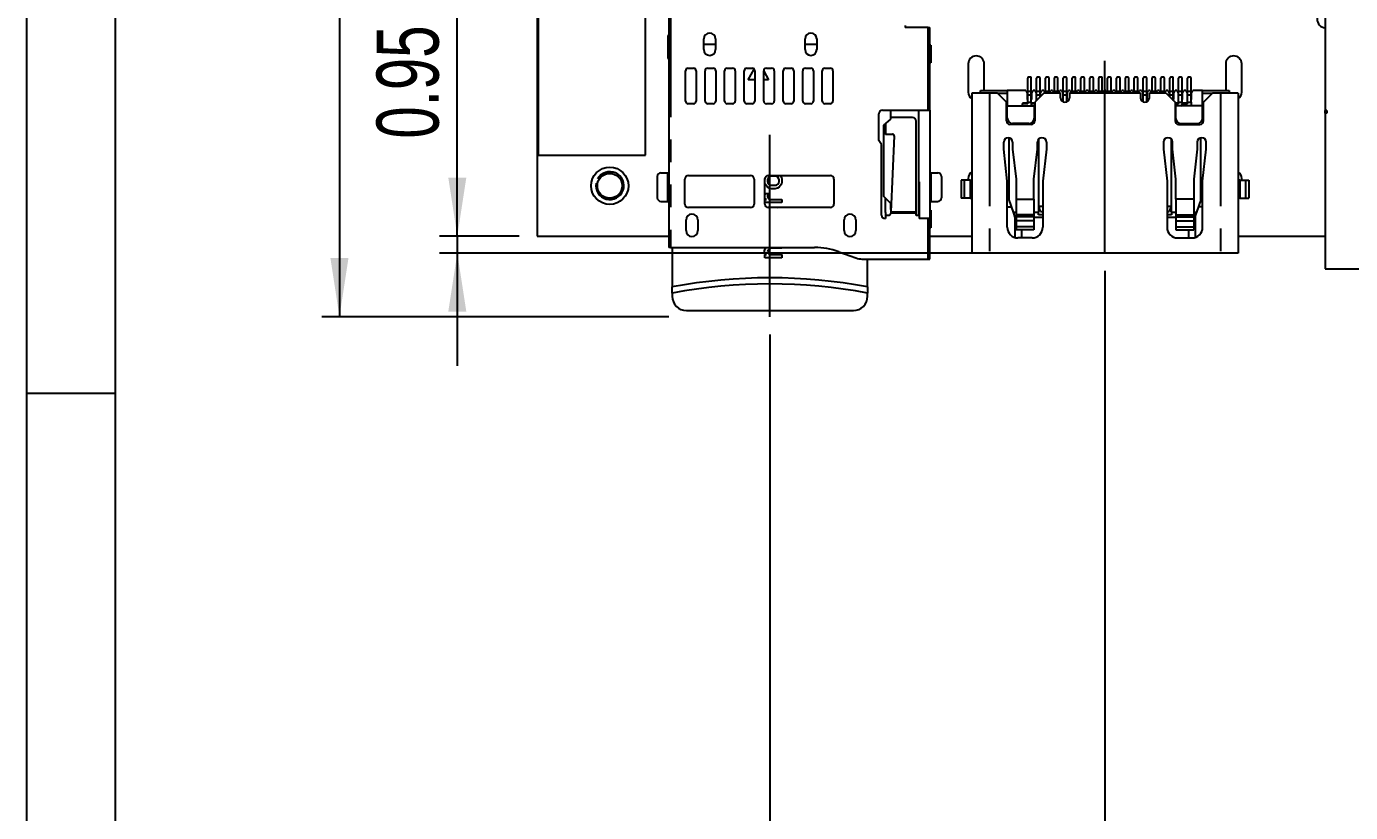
# Model space of a CAD drawing. Extents: x 5 to 415, y 3 to 292.
# Drawn here: x 5 to 79.6, y 74.9 to 119.2 of the extents above; entities that cross this region are included whole.
import ezdxf
from ezdxf.enums import TextEntityAlignment as Align

# ---------------------------------------------------------------- set-up
doc = ezdxf.new("R2010")
doc.units = 0
doc.linetypes.add('CENTERX2', pattern=[20.32, 12.7, -2.54, 2.54, -2.54])
doc.linetypes.add('PHANTOM', pattern=[12.7, 6.35, -1.27, 1.27, -1.27, 1.27, -1.27])
doc.layers.get('0').update_dxf_attribs({"linetype": 'CONTINUOUS'})
doc.dimstyles.new('SLDDIMSTYLE1', dxfattribs={"dimtxt": 3.5, "dimasz": 3.302, "dimexe": 0, "dimexo": 0.0625, "dimgap": 0.875, "dimtad": 1, "dimrnd": 1e-09, "dimzin": 12, "dimsah": 1, "dimcen": 0.09, "dimazin": 3, "dimtfac": 1, "dimtofl": 0, "dimtmove": 0, "dimatfit": 3})
doc.dimstyles.new('SLDDIMSTYLE4', dxfattribs={"dimtxt": 3.5, "dimasz": 3.302, "dimexe": 0, "dimexo": 0.0625, "dimgap": 0.875, "dimtad": 1, "dimrnd": 1e-09, "dimzin": 12, "dimsah": 1, "dimcen": 0.09, "dimazin": 3, "dimtfac": 1, "dimtofl": 0, "dimtmove": 0, "dimatfit": 3})
doc.dimstyles.new('SLDDIMSTYLE5', dxfattribs={"dimtxt": 3.5, "dimasz": 3.302, "dimexe": 0, "dimexo": 0.0625, "dimgap": 0.875, "dimtad": 1, "dimrnd": 1e-09, "dimsah": 1, "dimcen": 0.09, "dimazin": 3, "dimtfac": 1, "dimtmove": 0, "dimatfit": 3})

# ---------------------------------------------------------------- blocks, each defined once
blk = doc.blocks.new('_D_7')
at = {"color": 7, "linetype": 'CONTINUOUS'}
for p, q in [((133.75, 106.352), (133.75, 68.668)), ((65.734, 105.401), (65.734, 68.668)), ((133.75, 69.668), (65.734, 69.668))]:
    blk.add_line(p, q, dxfattribs=at)
for points in [[(65.734, 69.668), (69.036, 69.16), (69.036, 70.176)], [(133.75, 69.668), (130.448, 70.176), (130.448, 69.16)]]:
    blk.add_solid(points, dxfattribs=at)
at = {"color": 7, "linetype": 'CONTINUOUS', "width": 0.7}
blk.add_text('68.02', height=3.5, dxfattribs=at).set_placement((91.775, 69.668), align=Align.BOTTOM_LEFT)
blk = doc.blocks.new('_D_8')
at = {"color": 7, "linetype": 'CONTINUOUS'}
for p, q in [((133.75, 106.352), (133.75, 62.459)), ((46.865, 101.815), (46.865, 62.459)), ((133.75, 63.459), (46.865, 63.459))]:
    blk.add_line(p, q, dxfattribs=at)
for points in [[(46.865, 63.459), (50.167, 62.951), (50.167, 63.967)], [(133.75, 63.459), (130.448, 63.967), (130.448, 62.951)]]:
    blk.add_solid(points, dxfattribs=at)
at = {"color": 7, "linetype": 'CONTINUOUS', "width": 0.7}
blk.add_text('86.89', height=3.5, dxfattribs=at).set_placement((84.143, 63.459), align=Align.BOTTOM_LEFT)
blk = doc.blocks.new('_D_10')
at = {"color": 7, "linetype": 'CONTINUOUS'}
for p, q in [((37.778, 183.575), (21.625, 183.575)), ((22.625, 183.575), (22.625, 102.815)), ((41.165, 102.815), (21.625, 102.815))]:
    blk.add_line(p, q, dxfattribs=at)
for points in [[(22.625, 183.575), (22.117, 180.273), (23.133, 180.273)], [(22.625, 102.815), (23.133, 106.117), (22.117, 106.117)]]:
    blk.add_solid(points, dxfattribs=at)
at = {"color": 7, "linetype": 'CONTINUOUS', "width": 0.7}
blk.add_text('80.8', height=3.5, rotation=90, dxfattribs=at).set_placement((22.625, 142.887, -81.793), align=Align.BOTTOM_LEFT)
blk = doc.blocks.new('_D_14')
at = {"color": 7, "linetype": 'CONTINUOUS'}
for p, q in [((29.262, 107.352), (29.262, 121.898)), ((32.75, 107.352), (28.262, 107.352)), ((29.262, 107.352), (29.262, 106.401)), ((58.234, 106.401), (28.262, 106.401)), ((29.262, 106.401), (29.262, 100.051))]:
    blk.add_line(p, q, dxfattribs=at)
for points in [[(29.262, 107.352), (29.77, 110.654), (28.754, 110.654)], [(29.262, 106.401), (28.754, 103.099), (29.77, 103.099)]]:
    blk.add_solid(points, dxfattribs=at)
at = {"color": 7, "linetype": 'CONTINUOUS', "width": 0.7}
blk.add_text('0.95', height=3.5, rotation=90, dxfattribs=at).set_placement((29.262, 112.847, -81.793), align=Align.BOTTOM_LEFT)

msp = doc.modelspace()

# ---------------------------------------------------------------- linework, layer by layer
at = {"color": 7, "linetype": 'CONTINUOUS'}
for p, q in [((5, 292), (5, 5)), ((10, 287), (10, 10)), ((33.75, 180.352), (33.75, 107.352)), ((33.808, 146.625), (33.808, 111.925)), ((39.858, 111.925), (39.858, 146.524)), ((78.13, 126.912), (78.13, 114.439)), ((41.175, 120.415), (41.175, 106.715)), ((41.125, 118.665), (41.125, 117.365)), ((41.175, 118.665), (41.125, 118.665)), ((54.485, 119.215), (54.485, 119.115)), ((55.775, 119.115), (54.485, 119.115)), ((55.775, 119.115), (55.875, 119.115)), ((55.875, 114.445), (55.875, 119.115)), ((43.145, 117.865), (43.145, 118.465)), ((43.145, 118.165), (43.805, 118.165)), ((43.805, 118.465), (43.805, 117.865)), ((48.845, 117.865), (48.845, 118.465)), ((48.845, 118.165), (49.505, 118.165)), ((49.505, 118.465), (49.505, 117.865)), ((55.925, 118.115), (55.875, 118.115)), ((55.925, 118.115), (55.925, 117.115)), ((41.125, 117.365), (41.175, 117.365)), ((55.925, 117.115), (55.875, 117.115)), ((42.115, 114.965), (42.115, 116.665)), ((42.265, 116.815), (42.565, 116.815)), ((42.715, 116.665), (42.715, 114.965)), ((43.215, 114.965), (43.215, 116.665)), ((43.365, 116.815), (43.665, 116.815)), ((43.815, 116.665), (43.815, 114.965)), ((44.315, 114.965), (44.315, 116.665)), ((44.465, 116.815), (44.765, 116.815)), ((44.915, 116.665), (44.915, 114.965)), ((45.415, 114.965), (45.415, 116.665)), ((45.565, 116.815), (45.865, 116.815)), ((45.637, 116.165), (45.981, 116.76)), ((46.015, 116.665), (46.015, 114.965)), ((46.515, 114.965), (46.515, 116.665)), ((46.515, 116.646), (46.792, 116.165)), ((46.665, 116.815), (46.965, 116.815)), ((47.115, 116.665), (47.115, 114.965)), ((47.615, 114.965), (47.615, 116.665)), ((47.765, 116.815), (48.065, 116.815)), ((48.215, 116.665), (48.215, 114.965)), ((48.715, 114.965), (48.715, 116.665)), ((48.865, 116.815), (49.165, 116.815)), ((49.315, 116.665), (49.315, 114.965)), ((49.815, 114.965), (49.815, 116.665)), ((49.965, 116.815), (50.265, 116.815)), ((50.415, 116.665), (50.415, 114.965)), ((58.034, 117.061), (58.034, 115.461)), ((58.934, 115.551), (58.934, 117.061)), ((72.534, 117.061), (72.534, 115.551)), ((73.434, 115.461), (73.434, 117.061)), ((46.015, 116.165), (45.637, 116.165)), ((46.792, 116.165), (46.515, 116.165)), ((61.384, 115.501), (61.384, 116.251)), ((61.534, 116.301), (61.434, 116.301)), ((61.584, 115.501), (61.584, 116.251)), ((61.884, 115.501), (61.884, 116.251)), ((62.034, 116.301), (61.934, 116.301)), ((62.084, 115.501), (62.084, 116.251)), ((62.384, 115.501), (62.384, 116.251)), ((62.534, 116.301), (62.434, 116.301)), ((62.584, 115.501), (62.584, 116.251)), ((62.884, 115.501), (62.884, 116.251)), ((63.034, 116.301), (62.934, 116.301)), ((63.084, 115.501), (63.084, 116.251)), ((63.384, 115.501), (63.384, 116.251)), ((63.534, 116.301), (63.434, 116.301)), ((63.584, 115.501), (63.584, 116.251)), ((63.884, 115.501), (63.884, 116.251)), ((64.034, 116.301), (63.934, 116.301)), ((64.084, 115.501), (64.084, 116.251)), ((64.384, 115.501), (64.384, 116.251)), ((64.534, 116.301), (64.434, 116.301)), ((64.584, 115.501), (64.584, 116.251)), ((64.884, 115.501), (64.884, 116.251)), ((65.034, 116.301), (64.934, 116.301)), ((65.084, 115.501), (65.084, 116.251)), ((65.384, 115.501), (65.384, 116.251)), ((65.534, 116.301), (65.434, 116.301)), ((65.584, 115.501), (65.584, 116.251)), ((65.884, 115.501), (65.884, 116.251)), ((66.034, 116.301), (65.934, 116.301)), ((66.084, 115.501), (66.084, 116.251)), ((66.384, 115.501), (66.384, 116.251)), ((66.534, 116.301), (66.434, 116.301)), ((66.584, 115.501), (66.584, 116.251)), ((66.884, 115.501), (66.884, 116.251)), ((67.034, 116.301), (66.934, 116.301)), ((67.084, 115.501), (67.084, 116.251)), ((67.384, 115.501), (67.384, 116.251)), ((67.534, 116.301), (67.434, 116.301)), ((67.584, 115.501), (67.584, 116.251)), ((67.884, 115.501), (67.884, 116.251)), ((68.034, 116.301), (67.934, 116.301)), ((68.084, 115.501), (68.084, 116.251)), ((68.384, 115.501), (68.384, 116.251)), ((68.534, 116.301), (68.434, 116.301)), ((68.584, 115.501), (68.584, 116.251)), ((68.884, 115.501), (68.884, 116.251)), ((69.034, 116.301), (68.934, 116.301)), ((69.084, 115.501), (69.084, 116.251)), ((69.384, 115.501), (69.384, 116.251)), ((69.534, 116.301), (69.434, 116.301)), ((69.584, 115.501), (69.584, 116.251)), ((69.884, 115.501), (69.884, 116.251)), ((70.034, 116.301), (69.934, 116.301)), ((70.084, 115.501), (70.084, 116.251)), ((70.384, 115.501), (70.384, 116.251)), ((70.534, 116.301), (70.434, 116.301)), ((70.584, 115.501), (70.584, 116.251)), ((58.234, 115.401), (58.234, 106.401)), ((59.234, 115.401), (58.234, 115.401)), ((58.734, 115.551), (60.234, 115.551)), ((58.734, 115.401), (58.734, 115.551)), ((59.684, 115.401), (59.234, 115.401)), ((59.684, 115.401), (60.234, 115.401)), ((60.184, 114.901), (59.684, 115.401)), ((60.184, 113.851), (60.184, 114.901)), ((60.234, 115.551), (60.234, 115.401)), ((61.284, 115.551), (60.234, 115.551)), ((60.234, 115.401), (60.234, 114.701)), ((61.084, 114.848), (61.384, 114.848)), ((61.084, 114.848), (61.084, 114.836)), ((61.384, 114.836), (61.084, 114.836)), ((61.084, 114.836), (61.084, 114.8)), ((61.284, 115.551), (61.359, 115.401)), ((61.359, 115.401), (61.359, 115.051)), ((61.359, 115.051), (61.384, 115.051)), ((61.384, 115.301), (61.384, 115.501)), ((61.584, 115.301), (61.384, 115.301)), ((61.384, 114.901), (61.384, 115.301)), ((61.384, 114.8), (61.384, 114.901)), ((61.584, 115.301), (61.584, 115.501)), ((61.584, 114.901), (61.584, 115.301)), ((61.584, 115.051), (61.609, 115.051)), ((61.584, 114.901), (61.584, 114.701)), ((61.584, 114.848), (61.784, 114.848)), ((61.784, 114.836), (61.584, 114.836)), ((61.609, 115.401), (61.684, 115.551)), ((61.609, 115.051), (61.609, 115.401)), ((61.784, 115.551), (61.684, 115.551)), ((61.784, 115.551), (61.859, 115.401)), ((62.284, 115.401), (61.784, 114.901)), ((61.784, 114.901), (61.784, 113.851)), ((61.859, 115.401), (61.859, 115.051)), ((61.859, 115.051), (61.884, 115.051)), ((61.884, 115.301), (61.884, 115.501)), ((62.084, 115.301), (61.884, 115.301)), ((61.884, 115.001), (61.884, 115.301)), ((62.084, 115.301), (62.084, 115.501)), ((62.084, 115.201), (62.084, 115.301)), ((62.109, 115.401), (62.184, 115.551)), ((62.109, 115.226), (62.109, 115.401)), ((62.284, 115.551), (62.184, 115.551)), ((62.284, 115.551), (62.359, 115.401)), ((63.234, 115.401), (62.284, 115.401)), ((62.384, 115.401), (62.384, 115.501)), ((62.584, 115.401), (62.584, 115.501)), ((62.609, 115.401), (62.684, 115.551)), ((62.784, 115.551), (62.684, 115.551)), ((62.784, 115.551), (62.859, 115.401)), ((62.884, 115.401), (62.884, 115.501)), ((63.084, 115.401), (63.084, 115.501)), ((63.109, 115.401), (63.184, 115.551)), ((63.284, 115.551), (63.184, 115.551)), ((63.234, 115.151), (63.234, 115.401)), ((63.284, 115.551), (63.359, 115.401)), ((63.359, 115.401), (63.359, 115.051)), ((63.359, 115.051), (63.384, 115.051)), ((63.384, 115.301), (63.384, 115.501)), ((63.584, 115.301), (63.384, 115.301)), ((63.384, 114.922), (63.384, 115.301)), ((63.584, 115.301), (63.584, 115.501)), ((63.584, 114.922), (63.584, 115.301)), ((63.584, 115.051), (63.609, 115.051)), ((63.609, 115.401), (63.684, 115.551)), ((63.609, 115.051), (63.609, 115.401)), ((63.784, 115.551), (63.684, 115.551)), ((63.734, 115.401), (63.734, 115.151)), ((67.734, 115.401), (63.734, 115.401)), ((63.784, 115.551), (63.859, 115.401)), ((63.884, 115.401), (63.884, 115.501)), ((64.084, 115.401), (64.084, 115.501)), ((64.109, 115.401), (64.184, 115.551)), ((64.284, 115.551), (64.184, 115.551)), ((64.284, 115.551), (64.359, 115.401)), ((64.384, 115.401), (64.384, 115.501)), ((64.584, 115.401), (64.584, 115.501)), ((64.609, 115.401), (64.684, 115.551)), ((64.784, 115.551), (64.684, 115.551)), ((64.784, 115.551), (64.859, 115.401)), ((64.884, 115.401), (64.884, 115.501)), ((65.084, 115.401), (65.084, 115.501)), ((65.109, 115.401), (65.184, 115.551)), ((65.284, 115.551), (65.184, 115.551)), ((65.284, 115.551), (65.359, 115.401)), ((65.384, 115.401), (65.384, 115.501)), ((65.584, 115.401), (65.584, 115.501)), ((65.609, 115.401), (65.684, 115.551)), ((65.784, 115.551), (65.684, 115.551)), ((65.784, 115.551), (65.859, 115.401)), ((65.884, 115.401), (65.884, 115.501)), ((66.084, 115.401), (66.084, 115.501)), ((66.109, 115.401), (66.184, 115.551)), ((66.284, 115.551), (66.184, 115.551)), ((66.284, 115.551), (66.359, 115.401)), ((66.384, 115.401), (66.384, 115.501)), ((66.584, 115.401), (66.584, 115.501)), ((66.609, 115.401), (66.684, 115.551)), ((66.784, 115.551), (66.684, 115.551)), ((66.784, 115.551), (66.859, 115.401)), ((66.884, 115.401), (66.884, 115.501)), ((67.084, 115.401), (67.084, 115.501)), ((67.109, 115.401), (67.184, 115.551)), ((67.284, 115.551), (67.184, 115.551)), ((67.284, 115.551), (67.359, 115.401)), ((67.384, 115.401), (67.384, 115.501)), ((67.584, 115.401), (67.584, 115.501)), ((67.609, 115.401), (67.684, 115.551)), ((67.784, 115.551), (67.684, 115.551)), ((67.734, 115.401), (67.734, 115.151)), ((67.784, 115.551), (67.859, 115.401)), ((67.859, 115.401), (67.859, 115.051)), ((67.859, 115.051), (67.884, 115.051)), ((67.884, 115.301), (67.884, 115.501)), ((68.084, 115.301), (67.884, 115.301)), ((67.884, 114.922), (67.884, 115.301)), ((68.084, 115.301), (68.084, 115.501)), ((68.084, 114.922), (68.084, 115.301)), ((68.084, 115.051), (68.109, 115.051)), ((68.109, 115.401), (68.184, 115.551)), ((68.109, 115.051), (68.109, 115.401)), ((68.284, 115.551), (68.184, 115.551)), ((69.184, 115.401), (68.234, 115.401)), ((68.234, 115.151), (68.234, 115.401)), ((68.284, 115.551), (68.359, 115.401)), ((68.384, 115.401), (68.384, 115.501)), ((68.584, 115.401), (68.584, 115.501)), ((68.609, 115.401), (68.684, 115.551)), ((68.784, 115.551), (68.684, 115.551)), ((68.784, 115.551), (68.859, 115.401)), ((68.884, 115.401), (68.884, 115.501)), ((69.084, 115.401), (69.084, 115.501)), ((69.109, 115.401), (69.184, 115.551)), ((69.284, 115.551), (69.184, 115.551)), ((69.184, 115.401), (69.684, 114.901)), ((69.284, 115.551), (69.359, 115.401)), ((69.359, 115.401), (69.359, 115.226)), ((69.384, 115.301), (69.384, 115.501)), ((69.584, 115.301), (69.384, 115.301)), ((69.384, 115.201), (69.384, 115.301)), ((69.584, 115.301), (69.584, 115.501)), ((69.584, 115.001), (69.584, 115.301)), ((69.584, 115.051), (69.609, 115.051)), ((69.609, 115.401), (69.684, 115.551)), ((69.609, 115.051), (69.609, 115.401)), ((69.784, 115.551), (69.684, 115.551)), ((69.684, 114.901), (69.684, 113.851)), ((69.684, 114.848), (69.884, 114.848)), ((69.884, 114.836), (69.684, 114.836)), ((69.784, 115.551), (69.859, 115.401)), ((69.859, 115.401), (69.859, 115.051)), ((69.859, 115.051), (69.884, 115.051)), ((69.884, 115.301), (69.884, 115.501)), ((70.084, 115.301), (69.884, 115.301)), ((69.884, 114.901), (69.884, 115.301)), ((69.884, 114.8), (69.884, 114.901)), ((70.084, 115.301), (70.084, 115.501)), ((70.084, 114.901), (70.084, 115.301)), ((70.084, 115.051), (70.109, 115.051)), ((70.084, 114.901), (70.084, 114.848)), ((70.084, 114.848), (70.384, 114.848)), ((70.084, 114.848), (70.084, 114.836)), ((70.384, 114.836), (70.084, 114.836)), ((70.084, 114.836), (70.084, 114.8)), ((70.109, 115.401), (70.184, 115.551)), ((70.109, 115.051), (70.109, 115.401)), ((70.284, 115.551), (70.184, 115.551)), ((70.284, 115.551), (70.359, 115.401)), ((70.359, 115.401), (70.359, 115.051)), ((70.359, 115.051), (70.384, 115.051)), ((70.384, 115.301), (70.384, 115.501)), ((70.584, 115.301), (70.384, 115.301)), ((70.384, 114.901), (70.384, 115.301)), ((70.384, 114.8), (70.384, 114.901)), ((70.584, 115.301), (70.584, 115.501)), ((70.584, 114.901), (70.584, 115.301)), ((70.584, 115.051), (70.609, 115.051)), ((70.584, 114.901), (70.584, 114.701)), ((70.609, 115.401), (70.684, 115.551)), ((70.609, 115.051), (70.609, 115.401)), ((71.234, 115.551), (70.684, 115.551)), ((71.234, 115.551), (72.734, 115.551)), ((71.234, 115.401), (71.234, 115.551)), ((71.234, 114.701), (71.234, 115.401)), ((71.234, 115.401), (71.784, 115.401)), ((71.284, 114.901), (71.784, 115.401)), ((71.284, 113.851), (71.284, 114.901)), ((72.234, 115.401), (71.784, 115.401)), ((73.234, 115.401), (72.234, 115.401)), ((72.734, 115.551), (72.734, 115.401)), ((73.234, 115.401), (73.234, 106.401)), ((42.565, 114.815), (42.265, 114.815)), ((43.665, 114.815), (43.365, 114.815)), ((44.765, 114.815), (44.465, 114.815)), ((45.865, 114.815), (45.565, 114.815)), ((46.965, 114.815), (46.665, 114.815)), ((48.065, 114.815), (47.765, 114.815)), ((49.165, 114.815), (48.865, 114.815)), ((50.265, 114.815), (49.965, 114.815)), ((53.001, 112.735), (53.001, 114.245)), ((53.201, 114.445), (55.775, 114.445)), ((53.685, 113.945), (53.685, 114.445)), ((55.235, 114.445), (55.235, 110.406)), ((55.775, 114.445), (55.875, 114.445)), ((55.875, 114.445), (55.875, 108.345)), ((60.234, 114.701), (61.754, 114.701)), ((60.234, 114.001), (60.234, 114.701)), ((61.384, 114.8), (61.084, 114.8)), ((61.084, 114.751), (61.084, 114.8)), ((61.784, 114.8), (61.584, 114.8)), ((61.754, 114.701), (61.754, 114.001)), ((61.784, 114.701), (61.754, 114.701)), ((69.884, 114.8), (69.684, 114.8)), ((69.714, 114.701), (69.684, 114.701)), ((71.234, 114.701), (69.714, 114.701)), ((69.714, 114.701), (69.714, 114.001)), ((70.384, 114.8), (70.084, 114.8)), ((70.084, 114.751), (70.084, 114.8)), ((71.234, 114.001), (71.234, 114.701)), ((78.13, 114.275), (78.13, 114.439)), ((78.23, 114.439), (78.13, 114.439)), ((78.23, 114.275), (78.13, 114.275)), ((78.13, 114.275), (78.13, 105.512)), ((78.23, 114.439), (78.23, 114.275)), ((53.285, 113.615), (53.685, 113.945)), ((53.285, 109.585), (53.285, 113.615)), ((53.375, 113.69), (53.375, 113.1)), ((54.905, 114.035), (53.685, 114.035)), ((55.105, 108.733), (55.105, 113.835)), ((61.584, 113.651), (60.384, 113.651)), ((61.454, 113.701), (60.534, 113.701)), ((69.884, 113.651), (71.084, 113.651)), ((70.014, 113.701), (70.934, 113.701)), ((53.155, 112.515), (53.001, 112.735)), ((53.375, 113.1), (53.77, 113.1)), ((53.375, 113.1), (53.375, 113.087)), ((53.77, 113.087), (53.375, 113.087)), ((53.87, 112.996), (53.68, 108.733)), ((60.034, 112.251), (60.034, 112.651)), ((60.334, 109.401), (60.334, 112.896)), ((60.534, 112.651), (60.534, 112.251)), ((61.934, 112.251), (61.934, 112.651)), ((61.994, 112.814), (61.994, 108.701)), ((62.009, 109.051), (62.009, 112.83)), ((62.434, 112.651), (62.434, 112.251)), ((69.034, 112.651), (69.034, 112.251)), ((69.459, 112.83), (69.459, 109.051)), ((69.474, 108.701), (69.474, 112.814)), ((69.534, 112.251), (69.534, 112.651)), ((70.934, 112.651), (70.934, 112.251)), ((71.134, 109.401), (71.134, 112.896)), ((71.434, 112.251), (71.434, 112.651)), ((33.808, 111.925), (39.858, 111.925)), ((53.155, 108.545), (53.155, 112.515)), ((60.234, 110.451), (60.034, 112.251)), ((60.534, 112.251), (60.734, 110.571)), ((61.734, 110.571), (61.934, 112.251)), ((62.434, 112.251), (62.234, 110.451)), ((69.034, 112.251), (69.234, 110.451)), ((69.734, 110.571), (69.534, 112.251)), ((70.934, 112.251), (70.734, 110.571)), ((71.234, 110.451), (71.434, 112.251)), ((40.525, 110.715), (40.525, 109.515)), ((40.725, 110.915), (41.115, 110.915)), ((41.115, 110.915), (41.175, 110.915)), ((42.075, 109.165), (42.075, 110.565)), ((42.275, 110.765), (45.775, 110.765)), ((45.975, 110.565), (45.975, 109.165)), ((46.575, 110.56), (46.601, 110.664)), ((46.575, 109.165), (46.575, 110.565)), ((46.603, 110.282), (46.575, 110.394)), ((46.749, 110.59), (46.733, 110.525)), ((46.733, 110.525), (46.733, 110.428)), ((46.733, 110.428), (46.749, 110.363)), ((46.798, 110.672), (46.749, 110.59)), ((46.749, 110.363), (46.798, 110.282)), ((46.775, 110.765), (50.275, 110.765)), ((46.879, 110.72), (46.798, 110.672)), ((46.944, 110.737), (46.879, 110.72)), ((47.172, 110.737), (46.944, 110.737)), ((47.237, 110.72), (47.172, 110.737)), ((47.318, 110.672), (47.237, 110.72)), ((47.367, 110.59), (47.318, 110.672)), ((47.318, 110.282), (47.367, 110.363)), ((47.383, 110.525), (47.367, 110.59)), ((47.367, 110.363), (47.383, 110.428)), ((47.383, 110.428), (47.383, 110.525)), ((47.45, 110.765), (47.513, 110.672)), ((47.513, 110.672), (47.545, 110.542)), ((47.545, 110.412), (47.513, 110.282)), ((47.545, 110.542), (47.545, 110.412)), ((50.475, 110.565), (50.475, 109.165)), ((55.275, 110.406), (55.235, 110.406)), ((55.235, 110.406), (55.235, 108.733)), ((55.275, 110.406), (55.275, 108.733)), ((55.935, 110.915), (55.875, 110.915)), ((55.935, 110.915), (56.325, 110.915)), ((56.525, 110.715), (56.525, 109.515)), ((57.635, 110.501), (57.635, 109.501)), ((57.81, 110.501), (57.635, 110.501)), ((58.147, 110.501), (57.81, 110.501)), ((58.034, 110.601), (58.034, 110.501)), ((58.147, 110.501), (58.234, 110.501)), ((60.234, 107.851), (60.234, 110.451)), ((60.734, 110.571), (60.734, 109.434)), ((61.734, 109.434), (61.734, 110.571)), ((62.234, 110.451), (62.234, 107.851)), ((69.234, 110.451), (69.234, 107.851)), ((69.734, 109.434), (69.734, 110.571)), ((70.734, 110.571), (70.734, 109.434)), ((71.234, 107.851), (71.234, 110.451)), ((73.321, 110.501), (73.234, 110.501)), ((73.321, 110.501), (73.658, 110.501)), ((73.434, 110.501), (73.434, 110.601)), ((73.658, 110.501), (73.833, 110.501)), ((73.833, 110.501), (73.833, 109.501)), ((46.575, 109.65), (46.587, 109.697)), ((46.587, 109.697), (46.619, 109.762)), ((46.668, 110.184), (46.603, 110.282)), ((46.619, 109.762), (46.782, 109.762)), ((46.733, 110.119), (46.668, 110.184)), ((46.83, 110.054), (46.733, 110.119)), ((46.749, 109.697), (46.733, 109.632)), ((46.733, 109.632), (46.733, 109.583)), ((46.782, 109.762), (46.749, 109.697)), ((46.798, 110.282), (46.879, 110.233)), ((46.96, 110.022), (46.83, 110.054)), ((46.879, 110.233), (46.944, 110.217)), ((46.944, 110.217), (47.172, 110.217)), ((47.155, 110.022), (46.96, 110.022)), ((47.285, 110.054), (47.155, 110.022)), ((47.172, 110.217), (47.237, 110.233)), ((47.237, 110.233), (47.318, 110.282)), ((47.383, 110.119), (47.285, 110.054)), ((47.448, 110.184), (47.383, 110.119)), ((47.513, 110.282), (47.448, 110.184)), ((40.725, 109.315), (41.115, 109.315)), ((41.115, 109.315), (41.175, 109.315)), ((45.775, 108.965), (42.275, 108.965)), ((46.587, 109.502), (46.575, 109.549)), ((46.603, 109.469), (46.587, 109.502)), ((46.587, 109.242), (46.587, 109.42)), ((46.587, 109.42), (46.668, 109.42)), ((47.545, 109.242), (46.587, 109.242)), ((46.668, 109.42), (46.603, 109.469)), ((46.733, 109.583), (46.749, 109.518)), ((46.749, 109.518), (46.798, 109.453)), ((50.275, 108.965), (46.775, 108.965)), ((46.798, 109.453), (46.879, 109.42)), ((46.83, 108.965), (46.928, 108.982)), ((46.83, 108.965), (46.83, 108.965)), ((46.879, 109.42), (47.545, 109.42)), ((46.928, 108.982), (46.928, 108.965)), ((47.188, 108.965), (47.188, 108.982)), ((47.188, 108.982), (47.285, 108.965)), ((47.285, 108.965), (47.286, 108.965)), ((47.545, 109.42), (47.545, 109.242)), ((53.375, 109.495), (53.285, 109.585)), ((53.685, 109.185), (53.375, 109.495)), ((53.375, 108.685), (53.375, 109.495)), ((53.685, 108.846), (53.685, 109.185)), ((55.935, 109.315), (55.875, 109.315)), ((55.935, 109.315), (56.325, 109.315)), ((57.81, 109.501), (57.635, 109.501)), ((58.147, 109.501), (57.81, 109.501)), ((58.147, 109.501), (58.234, 109.501)), ((60.234, 109.001), (60.474, 109.001)), ((60.579, 108.701), (60.334, 109.401)), ((60.734, 109.434), (60.734, 108.56)), ((61.734, 109.434), (61.734, 108.56)), ((62.009, 109.051), (62.234, 109.051)), ((62.109, 108.751), (62.009, 109.051)), ((69.234, 109.051), (69.459, 109.051)), ((69.459, 109.051), (69.359, 108.751)), ((69.734, 109.434), (69.734, 108.56)), ((70.734, 109.434), (70.734, 108.56)), ((71.134, 109.401), (70.889, 108.701)), ((71.234, 109.001), (70.994, 109.001)), ((73.321, 109.501), (73.234, 109.501)), ((73.321, 109.501), (73.658, 109.501)), ((73.658, 109.501), (73.833, 109.501)), ((42.145, 107.665), (42.145, 108.265)), ((42.805, 108.265), (42.805, 107.665)), ((51.045, 107.665), (51.045, 108.265)), ((51.705, 108.265), (51.705, 107.665)), ((53.375, 108.345), (53.355, 108.345)), ((53.375, 108.685), (53.375, 108.526)), ((53.375, 108.526), (53.375, 108.345)), ((53.575, 108.526), (53.375, 108.526)), ((53.676, 108.65), (53.675, 108.622)), ((55.105, 108.65), (55.105, 108.733)), ((55.105, 108.526), (55.105, 108.65)), ((55.235, 108.526), (55.105, 108.526)), ((55.235, 108.733), (55.235, 108.65)), ((55.235, 108.65), (55.235, 108.526)), ((55.275, 108.733), (55.275, 108.65)), ((55.275, 108.65), (55.275, 108.345)), ((55.775, 108.345), (55.275, 108.345)), ((55.875, 108.345), (55.775, 108.345)), ((55.925, 108.815), (55.875, 108.815)), ((55.875, 106.065), (55.875, 108.345)), ((55.925, 108.815), (55.925, 107.815)), ((60.579, 108.701), (60.734, 108.701)), ((60.684, 108.401), (60.579, 108.701)), ((60.734, 108.401), (60.684, 108.401)), ((61.734, 108.56), (60.734, 108.56)), ((60.734, 108.56), (60.734, 108.433)), ((61.734, 108.433), (60.734, 108.433)), ((60.734, 108.433), (60.734, 108.226)), ((61.734, 108.226), (60.734, 108.226)), ((60.734, 108.226), (60.734, 107.873)), ((61.734, 108.701), (61.994, 108.701)), ((61.734, 108.56), (61.734, 108.433)), ((61.734, 108.433), (61.734, 108.226)), ((62.234, 108.401), (61.734, 108.401)), ((61.734, 108.226), (61.734, 107.873)), ((61.994, 108.561), (61.994, 108.701)), ((62.234, 108.561), (61.994, 108.561)), ((62.109, 108.751), (62.234, 108.751)), ((69.234, 108.751), (69.359, 108.751)), ((69.474, 108.561), (69.234, 108.561)), ((69.734, 108.401), (69.234, 108.401)), ((69.474, 108.701), (69.734, 108.701)), ((69.474, 108.701), (69.474, 108.561)), ((69.734, 108.56), (70.734, 108.56)), ((69.734, 108.56), (69.734, 108.433)), ((69.734, 108.433), (70.734, 108.433)), ((69.734, 108.433), (69.734, 108.226)), ((69.734, 108.226), (70.734, 108.226)), ((69.734, 108.226), (69.734, 107.873)), ((70.734, 108.701), (70.889, 108.701)), ((70.734, 108.56), (70.734, 108.433)), ((70.734, 108.433), (70.734, 108.226)), ((70.784, 108.401), (70.734, 108.401)), ((70.734, 108.226), (70.734, 107.873)), ((70.889, 108.701), (70.784, 108.401)), ((55.925, 107.815), (55.875, 107.815)), ((61.734, 107.873), (60.734, 107.873)), ((60.734, 107.873), (60.734, 107.701)), ((61.734, 107.701), (60.734, 107.701)), ((61.734, 107.873), (61.734, 107.701)), ((69.734, 107.873), (70.734, 107.873)), ((69.734, 107.873), (69.734, 107.701)), ((69.734, 107.701), (70.734, 107.701)), ((70.734, 107.873), (70.734, 107.701)), ((33.75, 107.352), (41.175, 107.352)), ((41.275, 106.715), (41.175, 106.715)), ((41.275, 106.715), (49.384, 106.715)), ((41.365, 106.715), (41.365, 104.497)), ((46.57, 106.528), (46.603, 106.642)), ((46.603, 106.642), (46.652, 106.715)), ((46.879, 106.658), (46.798, 106.609)), ((46.944, 106.674), (46.879, 106.658)), ((47.545, 106.674), (46.944, 106.674)), ((47.545, 106.715), (47.545, 106.674)), ((55.875, 107.352), (58.234, 107.352)), ((61.634, 107.251), (60.834, 107.251)), ((69.834, 107.251), (70.634, 107.251)), ((73.234, 107.352), (78.13, 107.352)), ((46.57, 106.463), (46.57, 106.528)), ((46.603, 106.365), (46.57, 106.463)), ((46.587, 106.317), (46.668, 106.317)), ((46.587, 106.138), (46.587, 106.317)), ((47.545, 106.138), (46.587, 106.138)), ((46.668, 106.317), (46.603, 106.365)), ((46.749, 106.56), (46.733, 106.479)), ((46.733, 106.479), (46.749, 106.414)), ((46.798, 106.609), (46.749, 106.56)), ((46.749, 106.414), (46.798, 106.349)), ((46.798, 106.349), (46.879, 106.317)), ((46.879, 106.317), (47.545, 106.317)), ((47.545, 106.317), (47.545, 106.138)), ((50.752, 106.474), (51.709, 106.126)), ((52.051, 106.065), (55.775, 106.065)), ((52.365, 104.497), (52.365, 106.065)), ((55.775, 106.065), (55.875, 106.065)), ((59.234, 106.401), (58.234, 106.401)), ((72.234, 106.401), (59.234, 106.401)), ((73.234, 106.401), (72.234, 106.401)), ((78.13, 105.512), (94.01, 105.512)), ((41.365, 104.151), (41.365, 104.497)), ((52.365, 104.497), (52.365, 104.151)), ((41.365, 104.151), (41.365, 103.965)), ((52.365, 103.965), (52.365, 104.151)), ((42.165, 103.165), (51.565, 103.165)), ((5, 98.5), (10, 98.5))]:
    msp.add_line(p, q, dxfattribs=at)
at = {"color": 8, "linetype": 'PHANTOM'}
for p, q in [((41.275, 120.415), (41.275, 106.715)), ((55.775, 114.445), (55.775, 119.115)), ((59.234, 115.401), (59.234, 106.401)), ((61.584, 115.501), (61.384, 115.501)), ((61.384, 114.901), (61.584, 114.901)), ((62.084, 115.501), (61.884, 115.501)), ((62.584, 115.501), (62.384, 115.501)), ((63.084, 115.501), (62.884, 115.501)), ((63.584, 115.501), (63.384, 115.501)), ((64.084, 115.501), (63.884, 115.501)), ((64.584, 115.501), (64.384, 115.501)), ((65.084, 115.501), (64.884, 115.501)), ((65.584, 115.501), (65.384, 115.501)), ((66.084, 115.501), (65.884, 115.501)), ((66.584, 115.501), (66.384, 115.501)), ((67.084, 115.501), (66.884, 115.501)), ((67.584, 115.501), (67.384, 115.501)), ((68.084, 115.501), (67.884, 115.501)), ((68.584, 115.501), (68.384, 115.501)), ((69.084, 115.501), (68.884, 115.501)), ((69.584, 115.501), (69.384, 115.501)), ((70.084, 115.501), (69.884, 115.501)), ((69.884, 114.901), (70.084, 114.901)), ((70.584, 115.501), (70.384, 115.501)), ((70.384, 114.901), (70.584, 114.901)), ((72.234, 115.401), (72.234, 106.401)), ((53.77, 113.087), (53.77, 113.1)), ((41.115, 109.315), (41.115, 110.915)), ((55.935, 110.915), (55.935, 109.315)), ((57.81, 110.501), (57.81, 109.501)), ((58.147, 110.501), (58.147, 109.501)), ((73.321, 110.501), (73.321, 109.501)), ((73.658, 110.501), (73.658, 109.501)), ((60.734, 109.434), (61.734, 109.434)), ((70.734, 109.434), (69.734, 109.434)), ((55.105, 108.65), (53.676, 108.65)), ((53.68, 108.733), (55.105, 108.733)), ((55.235, 108.733), (55.275, 108.733)), ((55.275, 108.65), (55.235, 108.65)), ((55.775, 106.065), (55.775, 108.345)), ((60.659, 108.472), (60.659, 107.277)), ((70.809, 108.472), (70.809, 107.277)), ((61.034, 107.701), (61.034, 107.251)), ((70.434, 107.701), (70.434, 107.251))]:
    msp.add_line(p, q, dxfattribs=at)
at = {"color": 7, "linetype": 'CENTERX2'}
for p, q in [((65.734, 106.401), (65.734, 117.222)), ((46.865, 102.815), (46.865, 113.052))]:
    msp.add_line(p, q, dxfattribs=at)
at = {"color": 7, "linetype": 'CONTINUOUS', "flags": 128}
msp.add_lwpolyline([(53.68, 108.733), (53.679, 108.705), (53.677, 108.678), (53.676, 108.65)], dxfattribs=at)
at = {"color": 7, "linetype": 'CONTINUOUS'}
for radius in [1.05, 0.7]:
    msp.add_circle((37.848, 110.19), radius, dxfattribs=at)
for centre, radius, start, end in [((78.184, 119.582), 0.5, 96.11936, 263.88064), ((43.475, 118.465), 0.33, 0, 180), ((49.175, 118.465), 0.33, 0, 180), ((43.475, 117.865), 0.33, 180, 0), ((49.175, 117.865), 0.33, 180, 0), ((58.484, 117.061), 0.45, 0, 180), ((72.984, 117.061), 0.45, 0, 180), ((42.265, 116.665), 0.15, 90, 180), ((42.565, 116.665), 0.15, 0, 90), ((43.365, 116.665), 0.15, 90, 180), ((43.665, 116.665), 0.15, 0, 90), ((44.465, 116.665), 0.15, 90, 180), ((44.765, 116.665), 0.15, 0, 90), ((45.565, 116.665), 0.15, 90, 180), ((45.865, 116.665), 0.15, 0, 90), ((46.665, 116.665), 0.15, 90, 180), ((46.965, 116.665), 0.15, 0, 90), ((47.765, 116.665), 0.15, 90, 180), ((48.065, 116.665), 0.15, 0, 90), ((48.865, 116.665), 0.15, 90, 180), ((49.165, 116.665), 0.15, 0, 90), ((49.965, 116.665), 0.15, 90, 180), ((50.265, 116.665), 0.15, 0, 90), ((61.434, 116.251), 0.05, 90, 180), ((61.534, 116.251), 0.05, 0, 90), ((61.934, 116.251), 0.05, 90, 180), ((62.034, 116.251), 0.05, 0, 90), ((62.434, 116.251), 0.05, 90, 180), ((62.534, 116.251), 0.05, 0, 90), ((62.934, 116.251), 0.05, 90, 180), ((63.034, 116.251), 0.05, 0, 90), ((63.434, 116.251), 0.05, 90, 180), ((63.534, 116.251), 0.05, 0, 90), ((63.934, 116.251), 0.05, 90, 180), ((64.034, 116.251), 0.05, 0, 90), ((64.434, 116.251), 0.05, 90, 180), ((64.534, 116.251), 0.05, 0, 90), ((64.934, 116.251), 0.05, 90, 180), ((65.034, 116.251), 0.05, 0, 90), ((65.434, 116.251), 0.05, 90, 180), ((65.534, 116.251), 0.05, 0, 90), ((65.934, 116.251), 0.05, 90, 180), ((66.034, 116.251), 0.05, 0, 90), ((66.434, 116.251), 0.05, 90, 180), ((66.534, 116.251), 0.05, 0, 90), ((66.934, 116.251), 0.05, 90, 180), ((67.034, 116.251), 0.05, 0, 90), ((67.434, 116.251), 0.05, 90, 180), ((67.534, 116.251), 0.05, 0, 90), ((67.934, 116.251), 0.05, 90, 180), ((68.034, 116.251), 0.05, 0, 90), ((68.434, 116.251), 0.05, 90, 180), ((68.534, 116.251), 0.05, 0, 90), ((68.934, 116.251), 0.05, 90, 180), ((69.034, 116.251), 0.05, 0, 90), ((69.434, 116.251), 0.05, 90, 180), ((69.534, 116.251), 0.05, 0, 90), ((69.934, 116.251), 0.05, 90, 180), ((70.034, 116.251), 0.05, 0, 90), ((70.434, 116.251), 0.05, 90, 180), ((70.534, 116.251), 0.05, 0, 90), ((42.265, 114.965), 0.15, 180, 270), ((42.565, 114.965), 0.15, 270, 0), ((43.365, 114.965), 0.15, 180, 270), ((43.665, 114.965), 0.15, 270, 0), ((44.465, 114.965), 0.15, 180, 270), ((44.765, 114.965), 0.15, 270, 0), ((45.565, 114.965), 0.15, 180, 270), ((45.865, 114.965), 0.15, 270, 0), ((46.665, 114.965), 0.15, 180, 270), ((46.965, 114.965), 0.15, 270, 0), ((47.765, 114.965), 0.15, 180, 270), ((48.065, 114.965), 0.15, 270, 0), ((48.865, 114.965), 0.15, 180, 270), ((49.165, 114.965), 0.15, 270, 0), ((49.965, 114.965), 0.15, 180, 270), ((50.265, 114.965), 0.15, 270, 0), ((58.484, 115.461), 0.45, 180, 236.25101), ((63.484, 115.151), 0.25, 180, 0), ((67.984, 115.151), 0.25, 180, 0), ((72.984, 115.461), 0.45, 303.74899, 0), ((53.201, 114.245), 0.2, 90, 180), ((61.034, 114.751), 0.05, 270, 0), ((70.034, 114.751), 0.05, 270, 0), ((54.905, 113.835), 0.2, 0.00027, 89.99973), ((60.384, 113.851), 0.2, 180, 270), ((60.534, 114.001), 0.3, 180, 270), ((61.454, 114.001), 0.3, 270, 0), ((61.584, 113.851), 0.2, 270, 0), ((69.884, 113.851), 0.2, 180, 270), ((70.014, 114.001), 0.3, 180, 270), ((70.934, 114.001), 0.3, 270, 0), ((71.084, 113.851), 0.2, 270, 0), ((53.77, 113), 0.0998, 357.55434, 90.11635), ((53.77, 112.987), 0.0998, 3.7547, 90.10676), ((60.284, 112.651), 0.25, 0, 180), ((62.184, 112.651), 0.25, 0, 180), ((69.284, 112.651), 0.25, 0, 180), ((71.184, 112.651), 0.25, 0, 180), ((37.856, 110.2), 0.785, 169.37097, 151.58522), ((40.725, 110.715), 0.2, 90, 180), ((42.275, 110.565), 0.2, 90, 180), ((45.775, 110.565), 0.2, 0, 90), ((46.775, 110.565), 0.2, 90, 180), ((50.275, 110.565), 0.2, 0, 90), ((56.325, 110.715), 0.2, 0, 90), ((58.484, 110.601), 0.45, 123.74899, 180), ((72.984, 110.601), 0.45, 0, 56.25101), ((40.725, 109.515), 0.2, 180, 270), ((42.275, 109.165), 0.2, 180, 270), ((45.775, 109.165), 0.2, 270, 0), ((46.775, 109.165), 0.2, 180, 270), ((50.275, 109.165), 0.2, 270, 0), ((56.325, 109.515), 0.2, 270, 0), ((42.475, 108.265), 0.33, 0, 180), ((51.375, 108.265), 0.33, 0, 180), ((53.355, 108.545), 0.2, 180, 270), ((53.575, 108.626), 0.1, 270.10306, 357.56795), ((42.475, 107.665), 0.33, 180, 0), ((51.375, 107.665), 0.33, 180, 0), ((60.834, 107.851), 0.6, 180, 270), ((61.634, 107.851), 0.6, 270, 0), ((69.834, 107.851), 0.6, 180, 270), ((70.634, 107.851), 0.6, 270, 0), ((49.384, 102.715), 4, 70, 90), ((52.051, 107.065), 1, 250, 270), ((46.865, 75.005), 30, 79.43602, 100.56398), ((46.865, 75.005), 29.66, 79.31351, 100.68649), ((42.165, 103.965), 0.8, 180, 270), ((51.565, 103.965), 0.8, 270, 0)]:
    msp.add_arc(centre, radius, start, end, dxfattribs=at)

# ---------------------------------------------------------------- dimensions: what is measured, and where the dimension line sits
for base, p1, p2, dimstyle, picture, middle in [((22.625, 102.815), (38.778, 183.575), (42.165, 102.815), 'SLDDIMSTYLE4', '_D_10', (22.625, 147.412)), ((29.262, 106.401), (33.75, 107.352), (59.234, 106.401), 'SLDDIMSTYLE5', '_D_14', (29.262, 117.372))]:
    dim = msp.add_linear_dim(base=base, p1=p1, p2=p2, angle=90, dimstyle=dimstyle, dxfattribs=at)
    dim.commit()
    dim.dimension.update_dxf_attribs({"geometry": picture, "text_midpoint": middle, "dimtype": 160})
for base, p1, p2, picture, middle in [((46.8648, 63.459), (133.7504, 107.3522), (46.8648, 102.8153), '_D_8', (89.9616, 63.459)), ((65.734, 69.668), (133.75, 107.352), (65.734, 106.401), '_D_7', (97.594, 69.668))]:
    dim = msp.add_linear_dim(base=base, p1=p1, p2=p2, dimstyle='SLDDIMSTYLE1', dxfattribs=at)
    dim.commit()
    dim.dimension.update_dxf_attribs({"geometry": picture, "text_midpoint": middle, "dimtype": 160})

doc.saveas('drawing.dxf')
